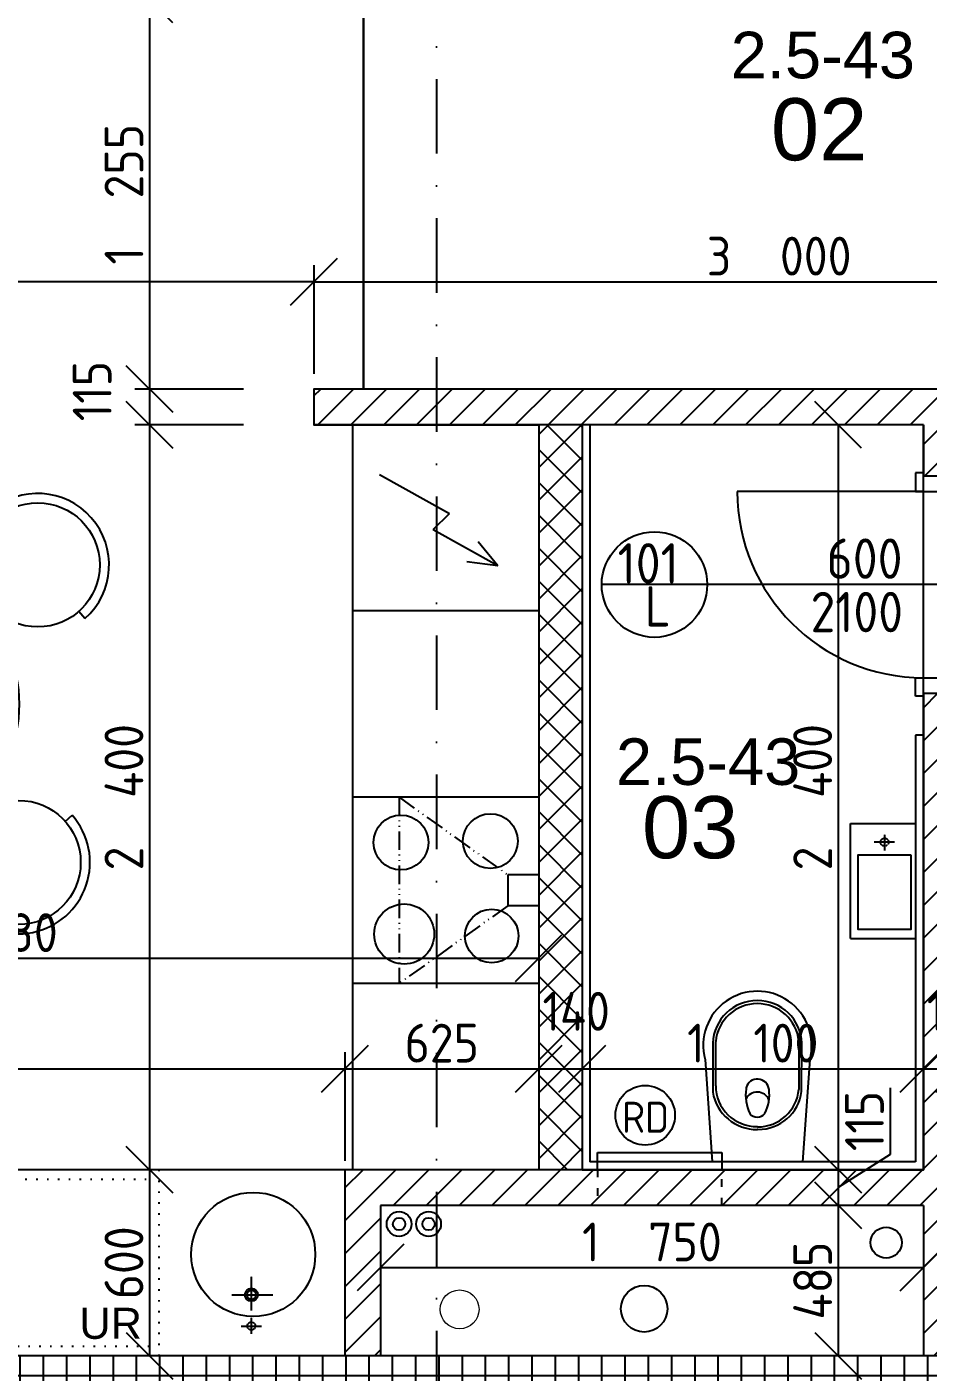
# Model space of a CAD drawing. Extents: x 4511820 to 5180432, y -1526536 to -944957.
# Drawn here: x 5146148 to 5149053, y -1219006 to -1214673 of the extents above; entities that cross this region are included whole.
import ezdxf

# ---------------------------------------------------------------- set-up
doc = ezdxf.new("R2010")
doc.units = 0
doc.header["$MEASUREMENT"] = 0
for name, pattern in [('ACAD_ISO03W100', [30, 12, -18]), ('ACAD_ISO07W100', [3.5, 0.5, -3]), ('ACAD_ISO12W100', [22, 12, -3, 0.5, -3, 0.5, -3]), ('BODKOCIARKOVANA_3', [5.6, 3, -1.3, 0, -1.3]), ('DASHED', [0.75, 0.5, -0.25])]:
    doc.linetypes.add(name, pattern=pattern)
doc.layers.get('0').update_dxf_attribs({"linetype": 'CONTINUOUS'})
doc.layers.get('Defpoints').update_dxf_attribs({"color": 61, "linetype": 'CONTINUOUS'})
for name, color, linetype in [('DVERE', 45, 'CONTINUOUS'), ('KÓTY', 4, 'CONTINUOUS'), ('MÚRY', 1, 'CONTINUOUS'), ('osi', 253, 'CONTINUOUS'), ('Plochy', 41, 'CONTINUOUS'), ('POPIS', 7, 'CONTINUOUS'), ('TENKÁ', 7, 'CONTINUOUS'), ('tzb', 153, 'CONTINUOUS'), ('Z-Kúrenie', 101, 'CONTINUOUS'), ('ZARIADENIE', 47, 'CONTINUOUS'), ('ZARIADENIE1', 145, 'CONTINUOUS'), ('ZARIADOVACIE', 144, 'CONTINUOUS'), ('zz-vetr', 52, 'CONTINUOUS'), ('ŠRAFY', 82, 'CONTINUOUS')]:
    doc.layers.add(name, color=color, linetype=linetype)
doc.layers.add('zz-kanal-splaskova', color=37, linetype='CONTINUOUS', lineweight=18)
doc.styles.add('ARIAL', font='arial.ttf')
doc.styles.add('STYLE1', font='isocp.shx')
doc.dimstyles.new('STANDARD-50', dxfattribs={"dimtxt": 125, "dimasz": 150, "dimexe": 10, "dimexo": 200, "dimgap": 20, "dimtad": 1, "dimdsep": 46, "dimlunit": 6, "dimtxsty": 'STYLE1', "dimblk1": 'OBLIQUE', "dimblk2": 'OBLIQUE', "dimsah": 1, "dimcen": 2.5, "dimse1": 1, "dimse2": 1, "dimadec": 0, "dimazin": 0, "dimtfac": 1, "dimtmove": 1, "dimatfit": 3, "dimldrblk": 'OBLIQUE', "dimfxl": 1, "dimtolj": 1, "dimtzin": 0, "dimarcsym": 0})
pattern_1 = [(45, (515270.5, 214751.965), (-53.0330086, 53.0330086), [])]

# ---------------------------------------------------------------- blocks, each defined once
blk = doc.blocks.new('stol kruh')
at = {"layer": 'ZARIADENIE', "ltscale": 0.25}
for p, q in [((4441014, -1342243.9), (4441036.5, -1342224.1)), ((4441690.1, -1342287.3), (4441670.3, -1342264.8)), ((4440690.9, -1342527.6), (4440713.4, -1342507.8)), ((4441974.3, -1342610), (4441954.5, -1342587.5)), ((4440650.1, -1343161.8), (4440670, -1343184.3)), ((4441910.8, -1343263.8), (4441933.3, -1343244)), ((4440934.3, -1343484.5), (4440954.1, -1343507)), ((4441588.1, -1343548), (4441610.6, -1343528.2))]:
    blk.add_line(p, q, dxfattribs=at)
for centre, radius in [((4440863.7, -1342375.8), 200), ((4441822.3, -1342437.4), 200), ((4441312.2, -1342885.9), 450), ((4440802.1, -1343334.4), 200), ((4441760.7, -1343396), 200)]:
    blk.add_circle(centre, radius, dxfattribs=at)
for centre, start, end in [((4440863.7, -1342375.8), 41.2828, 221.2828), ((4441822.3, -1342437.4), 311.3675, 131.3675), ((4440802.1, -1343334.4), 131.3675, 311.3675), ((4441760.7, -1343396), 221.3675, 41.3675)]:
    blk.add_arc(centre, 230, start, end, dxfattribs=at)
blk = doc.blocks.new('_OBLIQUE')
at = {"color": 0, "linetype": 'ByBlock'}
blk.add_line((-0.5, -0.5), (0.5, 0.5), dxfattribs=at)
blk = doc.blocks.new('*D28559')
at = {"layer": 'Defpoints', "color": 0}
for p in [(5147172.5, -1218029), (5147172.5, -1218354.2), (5144217.5, -1218954.2)]:
    blk.add_point(p, dxfattribs=at)
at = {"layer": 'KÓTY', "color": 0, "lineweight": -2}
blk.add_line((5144217.5, -1218029), (5147172.5, -1218029), dxfattribs=at)
at = {"layer": 'KÓTY', "color": 0, "linetype": 'ByBlock', "lineweight": -2, "xscale": 150, "yscale": 150, "zscale": 150, "rotation": 180}
blk.add_blockref('_OBLIQUE', (5144217.5, -1218029), dxfattribs=at)
at = {"layer": 'KÓTY', "color": 0, "linetype": 'ByBlock', "lineweight": -2, "xscale": 150, "yscale": 150, "zscale": 150}
blk.add_blockref('_OBLIQUE', (5147172.5, -1218029), dxfattribs=at)
at = {"layer": 'KÓTY', "color": 0, "insert": (5145695, -1217946.5), "char_height": 125, "attachment_point": 5, "style": 'STYLE1'}
blk.add_mtext('\\A1;2ﾠ955', dxfattribs=at)
blk = doc.blocks.new('*D28560')
at = {"layer": 'Defpoints', "color": 0}
for p in [(5147797.5, -1218029), (5147172.5, -1218354.2), (5147797.5, -1218354.2)]:
    blk.add_point(p, dxfattribs=at)
at = {"layer": 'KÓTY', "color": 0, "lineweight": -2}
blk.add_line((5147172.5, -1218029), (5147797.5, -1218029), dxfattribs=at)
at = {"layer": 'KÓTY', "color": 0, "linetype": 'ByBlock', "lineweight": -2, "xscale": 150, "yscale": 150, "zscale": 150, "rotation": 180}
blk.add_blockref('_OBLIQUE', (5147172.5, -1218029), dxfattribs=at)
at = {"layer": 'KÓTY', "color": 0, "linetype": 'ByBlock', "lineweight": -2, "xscale": 150, "yscale": 150, "zscale": 150}
blk.add_blockref('_OBLIQUE', (5147797.5, -1218029), dxfattribs=at)
at = {"layer": 'KÓTY', "color": 0, "insert": (5147485, -1217946.5), "char_height": 125, "attachment_point": 5, "style": 'STYLE1'}
blk.add_mtext('\\A1;625', dxfattribs=at)
blk = doc.blocks.new('*D28561')
at = {"layer": 'Defpoints', "color": 0}
for p in [(5147937.5, -1218029), (5147797.5, -1218354.2), (5147937.5, -1218354.2)]:
    blk.add_point(p, dxfattribs=at)
at = {"layer": 'KÓTY', "color": 0, "lineweight": -2}
blk.add_line((5147797.5, -1218029), (5147937.5, -1218029), dxfattribs=at)
at = {"layer": 'KÓTY', "color": 0, "linetype": 'ByBlock', "lineweight": -2, "xscale": 150, "yscale": 150, "zscale": 150, "rotation": 180}
blk.add_blockref('_OBLIQUE', (5147797.5, -1218029), dxfattribs=at)
at = {"layer": 'KÓTY', "color": 0, "linetype": 'ByBlock', "lineweight": -2, "xscale": 150, "yscale": 150, "zscale": 150}
blk.add_blockref('_OBLIQUE', (5147937.5, -1218029), dxfattribs=at)
at = {"layer": 'KÓTY', "color": 0, "insert": (5147918.3, -1217844), "char_height": 125, "attachment_point": 5, "style": 'STYLE1'}
blk.add_mtext('\\A1;140', dxfattribs=at)
blk = doc.blocks.new('*D28562')
at = {"layer": 'Defpoints', "color": 0}
for p in [(5149037.5, -1218029), (5147937.5, -1218354.2), (5149037.5, -1218354.2)]:
    blk.add_point(p, dxfattribs=at)
at = {"layer": 'KÓTY', "color": 0, "lineweight": -2}
blk.add_line((5147937.5, -1218029), (5149037.5, -1218029), dxfattribs=at)
at = {"layer": 'KÓTY', "color": 0, "linetype": 'ByBlock', "lineweight": -2, "xscale": 150, "yscale": 150, "zscale": 150, "rotation": 180}
blk.add_blockref('_OBLIQUE', (5147937.5, -1218029), dxfattribs=at)
at = {"layer": 'KÓTY', "color": 0, "linetype": 'ByBlock', "lineweight": -2, "xscale": 150, "yscale": 150, "zscale": 150}
blk.add_blockref('_OBLIQUE', (5149037.5, -1218029), dxfattribs=at)
at = {"layer": 'KÓTY', "color": 0, "insert": (5148487.5, -1217946.5), "char_height": 125, "attachment_point": 5, "style": 'STYLE1'}
blk.add_mtext('\\A1;1ﾠ100', dxfattribs=at)
blk = doc.blocks.new('*D28563')
at = {"layer": 'Defpoints', "color": 0}
for p in [(5149152.5, -1218029), (5149037.5, -1218354.2), (5149152.5, -1218354.2)]:
    blk.add_point(p, dxfattribs=at)
at = {"layer": 'KÓTY', "color": 0, "lineweight": -2}
blk.add_line((5149037.5, -1218029), (5149152.5, -1218029), dxfattribs=at)
at = {"layer": 'KÓTY', "color": 0, "linetype": 'ByBlock', "lineweight": -2, "xscale": 150, "yscale": 150, "zscale": 150, "rotation": 180}
blk.add_blockref('_OBLIQUE', (5149037.5, -1218029), dxfattribs=at)
at = {"layer": 'KÓTY', "color": 0, "linetype": 'ByBlock', "lineweight": -2, "xscale": 150, "yscale": 150, "zscale": 150}
blk.add_blockref('_OBLIQUE', (5149152.5, -1218029), dxfattribs=at)
at = {"layer": 'KÓTY', "color": 0, "insert": (5149145.8, -1217844), "char_height": 125, "attachment_point": 5, "style": 'STYLE1'}
blk.add_mtext('\\A1;115', dxfattribs=at)
blk = doc.blocks.new('*D28572')
at = {"layer": 'Defpoints', "color": 0}
for p in [(5150072.5, -1215493.5), (5147072.5, -1215839.2), (5150072.5, -1215839.2)]:
    blk.add_point(p, dxfattribs=at)
at = {"layer": 'KÓTY', "color": 0, "lineweight": -2}
blk.add_line((5147072.5, -1215493.5), (5150072.5, -1215493.5), dxfattribs=at)
at = {"layer": 'KÓTY', "color": 0, "linetype": 'ByBlock', "lineweight": -2, "xscale": 150, "yscale": 150, "zscale": 150, "rotation": 180}
blk.add_blockref('_OBLIQUE', (5147072.5, -1215493.5), dxfattribs=at)
at = {"layer": 'KÓTY', "color": 0, "linetype": 'ByBlock', "lineweight": -2, "xscale": 150, "yscale": 150, "zscale": 150}
blk.add_blockref('_OBLIQUE', (5150072.5, -1215493.5), dxfattribs=at)
at = {"layer": 'KÓTY', "color": 0, "insert": (5148572.5, -1215411), "char_height": 125, "attachment_point": 5, "style": 'STYLE1'}
blk.add_mtext('\\A1;3ﾠ000', dxfattribs=at)
blk = doc.blocks.new('*D28574')
at = {"layer": 'Defpoints', "color": 0}
for p in [(5144217.5, -1215493.5), (5144217.5, -1215839.2), (5147072.5, -1215839.2)]:
    blk.add_point(p, dxfattribs=at)
at = {"layer": 'KÓTY', "color": 0, "lineweight": -2}
blk.add_line((5147072.5, -1215493.5), (5144217.5, -1215493.5), dxfattribs=at)
at = {"layer": 'KÓTY', "color": 0, "linetype": 'ByBlock', "lineweight": -2, "xscale": 150, "yscale": 150, "zscale": 150, "rotation": 180}
blk.add_blockref('_OBLIQUE', (5144217.5, -1215493.5), dxfattribs=at)
at = {"layer": 'KÓTY', "color": 0, "linetype": 'ByBlock', "lineweight": -2, "xscale": 150, "yscale": 150, "zscale": 150}
blk.add_blockref('_OBLIQUE', (5147072.5, -1215493.5), dxfattribs=at)
at = {"layer": 'KÓTY', "color": 0, "insert": (5145645, -1215411), "char_height": 125, "attachment_point": 5, "style": 'STYLE1'}
blk.add_mtext('\\A1;2ﾠ855', dxfattribs=at)
blk = doc.blocks.new('*D28579')
at = {"layer": 'Defpoints', "color": 0}
for p in [(5147797.5, -1217673), (5147797.5, -1218354.2), (5144217.5, -1218394.2)]:
    blk.add_point(p, dxfattribs=at)
at = {"layer": 'KÓTY', "color": 0, "lineweight": -2}
blk.add_line((5144217.5, -1217673), (5147797.5, -1217673), dxfattribs=at)
at = {"layer": 'KÓTY', "color": 0, "linetype": 'ByBlock', "lineweight": -2, "xscale": 150, "yscale": 150, "zscale": 150, "rotation": 180}
blk.add_blockref('_OBLIQUE', (5144217.5, -1217673), dxfattribs=at)
at = {"layer": 'KÓTY', "color": 0, "linetype": 'ByBlock', "lineweight": -2, "xscale": 150, "yscale": 150, "zscale": 150}
blk.add_blockref('_OBLIQUE', (5147797.5, -1217673), dxfattribs=at)
at = {"layer": 'KÓTY', "color": 0, "insert": (5146007.5, -1217590.5), "char_height": 125, "attachment_point": 5, "style": 'STYLE1'}
blk.add_mtext('\\A1;3ﾠ580', dxfattribs=at)
blk = doc.blocks.new('*D28585')
at = {"layer": 'Defpoints', "color": 0}
for p in [(5147232.5, -1214584.2), (5146543, -1215839.2), (5147072.5, -1215839.2)]:
    blk.add_point(p, dxfattribs=at)
at = {"layer": 'KÓTY', "color": 0, "lineweight": -2}
blk.add_line((5146543, -1214584.2), (5146543, -1215839.2), dxfattribs=at)
at = {"layer": 'KÓTY', "color": 0, "linetype": 'ByBlock', "lineweight": -2, "xscale": 150, "yscale": 150, "zscale": 150}
for p, rotation in [((5146543, -1214584.2), 90), ((5146543, -1215839.2), 270)]:
    blk.add_blockref('_OBLIQUE', p, dxfattribs=dict(at, rotation=rotation))
at = {"layer": 'KÓTY', "color": 0, "insert": (5146460.5, -1215211.7), "char_height": 125, "attachment_point": 5, "rotation": 90, "style": 'STYLE1'}
blk.add_mtext('\\A1;1ﾠ255', dxfattribs=at)
blk = doc.blocks.new('*D28586')
at = {"layer": 'Defpoints', "color": 0}
for p in [(5147072.5, -1215839.2), (5146543, -1215954.2), (5147072.5, -1215954.2)]:
    blk.add_point(p, dxfattribs=at)
at = {"layer": 'KÓTY', "color": 0, "lineweight": -2}
blk.add_line((5146543, -1215839.2), (5146543, -1215954.2), dxfattribs=at)
at = {"layer": 'KÓTY', "color": 0, "linetype": 'ByBlock', "lineweight": -2, "xscale": 150, "yscale": 150, "zscale": 150}
for p, rotation in [((5146543, -1215839.2), 90), ((5146543, -1215954.2), 270)]:
    blk.add_blockref('_OBLIQUE', p, dxfattribs=dict(at, rotation=rotation))
at = {"layer": 'KÓTY', "color": 0, "insert": (5146358, -1215846), "char_height": 125, "attachment_point": 5, "rotation": 90, "style": 'STYLE1'}
blk.add_mtext('\\A1;115', dxfattribs=at)
blk = doc.blocks.new('*D28587')
at = {"layer": 'Defpoints', "color": 0}
for p in [(5147072.5, -1215954.2), (5146543, -1218354.2), (5147172.5, -1218354.2)]:
    blk.add_point(p, dxfattribs=at)
at = {"layer": 'KÓTY', "color": 0, "lineweight": -2}
blk.add_line((5146543, -1215954.2), (5146543, -1218354.2), dxfattribs=at)
at = {"layer": 'KÓTY', "color": 0, "linetype": 'ByBlock', "lineweight": -2, "xscale": 150, "yscale": 150, "zscale": 150}
for p, rotation in [((5146543, -1215954.2), 90), ((5146543, -1218354.2), 270)]:
    blk.add_blockref('_OBLIQUE', p, dxfattribs=dict(at, rotation=rotation))
at = {"layer": 'KÓTY', "color": 0, "insert": (5146460.5, -1217154.2), "char_height": 125, "attachment_point": 5, "rotation": 90, "style": 'STYLE1'}
blk.add_mtext('\\A1;2ﾠ400', dxfattribs=at)
blk = doc.blocks.new('*D28588')
at = {"layer": 'Defpoints', "color": 0}
for p in [(5147172.5, -1218354.2), (5146543, -1218954.2), (5147172.5, -1218954.2)]:
    blk.add_point(p, dxfattribs=at)
at = {"layer": 'KÓTY', "color": 0, "lineweight": -2}
blk.add_line((5146543, -1218354.2), (5146543, -1218954.2), dxfattribs=at)
at = {"layer": 'KÓTY', "color": 0, "linetype": 'ByBlock', "lineweight": -2, "xscale": 150, "yscale": 150, "zscale": 150}
for p, rotation in [((5146543, -1218354.2), 90), ((5146543, -1218954.2), 270)]:
    blk.add_blockref('_OBLIQUE', p, dxfattribs=dict(at, rotation=rotation))
at = {"layer": 'KÓTY', "color": 0, "insert": (5146460.5, -1218654.2), "char_height": 125, "attachment_point": 5, "rotation": 90, "style": 'STYLE1'}
blk.add_mtext('\\A1;600', dxfattribs=at)
blk = doc.blocks.new('*D28589')
at = {"layer": 'Defpoints', "color": 0}
for p in [(5147962.5, -1215954.2), (5147962.5, -1218354.2), (5148763, -1218354.2)]:
    blk.add_point(p, dxfattribs=at)
at = {"layer": 'KÓTY', "color": 0, "lineweight": -2}
blk.add_line((5148763, -1215954.2), (5148763, -1218354.2), dxfattribs=at)
at = {"layer": 'KÓTY', "color": 0, "linetype": 'ByBlock', "lineweight": -2, "xscale": 150, "yscale": 150, "zscale": 150}
for p, rotation in [((5148763, -1215954.2), 90), ((5148763, -1218354.2), 270)]:
    blk.add_blockref('_OBLIQUE', p, dxfattribs=dict(at, rotation=rotation))
at = {"layer": 'KÓTY', "color": 0, "insert": (5148680.5, -1217154.2), "char_height": 125, "attachment_point": 5, "rotation": 90, "style": 'STYLE1'}
blk.add_mtext('\\A1;2ﾠ400', dxfattribs=at)
blk = doc.blocks.new('*D28590')
at = {"layer": 'Defpoints', "color": 0}
for p in [(5149037.5, -1218354.2), (5148763, -1218469.2), (5149037.5, -1218469.2)]:
    blk.add_point(p, dxfattribs=at)
at = {"layer": 'KÓTY', "color": 0, "lineweight": -2}
for p, q in [((5148930, -1218090), (5148930, -1218305)), ((5148930, -1218305), (5148763, -1218411.7)), ((5148763, -1218354.2), (5148763, -1218469.2))]:
    blk.add_line(p, q, dxfattribs=at)
at = {"layer": 'KÓTY', "color": 0, "linetype": 'ByBlock', "lineweight": -2, "xscale": 150, "yscale": 150, "zscale": 150}
for p, rotation in [((5148763, -1218354.2), 90), ((5148763, -1218469.2), 270)]:
    blk.add_blockref('_OBLIQUE', p, dxfattribs=dict(at, rotation=rotation))
at = {"layer": 'KÓTY', "color": 0, "insert": (5148847.5, -1218197.5), "char_height": 125, "attachment_point": 5, "rotation": 90, "style": 'STYLE1'}
blk.add_mtext('\\A1;115', dxfattribs=at)
blk = doc.blocks.new('*D28591')
at = {"layer": 'Defpoints', "color": 0}
for p in [(5149037.5, -1218469.2), (5148763, -1218954.2), (5149037.5, -1218954.2)]:
    blk.add_point(p, dxfattribs=at)
at = {"layer": 'KÓTY', "color": 0, "lineweight": -2}
blk.add_line((5148763, -1218469.2), (5148763, -1218954.2), dxfattribs=at)
at = {"layer": 'KÓTY', "color": 0, "linetype": 'ByBlock', "lineweight": -2, "xscale": 150, "yscale": 150, "zscale": 150}
for p, rotation in [((5148763, -1218469.2), 90), ((5148763, -1218954.2), 270)]:
    blk.add_blockref('_OBLIQUE', p, dxfattribs=dict(at, rotation=rotation))
at = {"layer": 'KÓTY', "color": 0, "insert": (5148680.5, -1218711.7), "char_height": 125, "attachment_point": 5, "rotation": 90, "style": 'STYLE1'}
blk.add_mtext('\\A1;485', dxfattribs=at)
blk = doc.blocks.new('*D28592')
at = {"layer": 'Defpoints', "color": 0}
for p in [(5147287.5, -1218469.2), (5149037.5, -1218469.2), (5149037.5, -1218669.5)]:
    blk.add_point(p, dxfattribs=at)
at = {"layer": 'KÓTY', "color": 0, "lineweight": -2}
blk.add_line((5147287.5, -1218669.5), (5149037.5, -1218669.5), dxfattribs=at)
at = {"layer": 'KÓTY', "color": 0, "linetype": 'ByBlock', "lineweight": -2, "xscale": 150, "yscale": 150, "zscale": 150, "rotation": 180}
blk.add_blockref('_OBLIQUE', (5147287.5, -1218669.5), dxfattribs=at)
at = {"layer": 'KÓTY', "color": 0, "linetype": 'ByBlock', "lineweight": -2, "xscale": 150, "yscale": 150, "zscale": 150}
blk.add_blockref('_OBLIQUE', (5149037.5, -1218669.5), dxfattribs=at)
at = {"layer": 'KÓTY', "color": 0, "insert": (5148162.5, -1218587), "char_height": 125, "attachment_point": 5, "style": 'STYLE1'}
blk.add_mtext('\\A1;1ﾠ750', dxfattribs=at)

msp = doc.modelspace()

# ---------------------------------------------------------------- hatches: boundary and pattern name
at = {"layer": 'ŠRAFY', "ltscale": 0.25}
h = msp.add_hatch(dxfattribs=at)
h.set_pattern_fill('ANSI31', color=256, scale=600, style=0)
h.set_pattern_definition(pattern_1)
h.paths.add_polyline_path([(5147797.5, -1215954.226), (5147937.5, -1215954.226), (5149037.5, -1215954.226), (5149037.5, -1216119.226), (5149152.5, -1216119.226), (5149152.5, -1215954.226), (5150072.5, -1215954.226), (5150072.5, -1215839.226), (5147072.5, -1215839.226), (5147072.5, -1215954.226)])
h = msp.add_hatch(dxfattribs=at)
h.set_pattern_fill('ANSI37', color=256, scale=600, style=0)
h.set_pattern_definition([(45, (-2973754.684, 438142.75), (-53.0330086, 53.0330086), []), (135, (-2973754.684, 438142.75), (-53.0330086, -53.0330086), [])])
h.paths.add_polyline_path([(5147797.5, -1218354.226), (5147937.5, -1218354.226), (5147937.5, -1215954.226), (5147797.5, -1215954.226), (5147797.5, -1216554.226), (5147797.5, -1217154.226), (5147797.5, -1217404.226), (5147797.5, -1217504.226), (5147797.5, -1217754.226)])
h = msp.add_hatch(dxfattribs=at)
h.set_pattern_fill('ANSI31', color=256, scale=600, style=0)
h.set_pattern_definition(pattern_1)
h.paths.add_polyline_path([(5147172.5, -1218354.226), (5147172.5, -1218954.226), (5147287.5, -1218954.226), (5147287.5, -1218469.226), (5149037.5, -1218469.226), (5149037.5, -1218954.226), (5149152.5, -1218954.226), (5149152.5, -1217069.226), (5149952.5, -1217069.226), (5150057.5, -1217069.226), (5150067.5, -1217069.226), (5150067.5, -1216954.226), (5150057.5, -1216954.226), (5149152.5, -1216954.226), (5149152.5, -1216829.226), (5149152.5, -1216819.226), (5149037.5, -1216819.226), (5149037.5, -1216829.226), (5149037.5, -1216954.226), (5149037.5, -1217059.226), (5149037.5, -1218354.226), (5147937.5, -1218354.226), (5147797.5, -1218354.226), (5147197.5, -1218354.226)])
h = msp.add_hatch(dxfattribs=at)
h.set_pattern_fill('ANSI37', color=256, scale=600, angle=45)
h.set_pattern_definition([(90, (-3307273.674, 579782.7), (-75, 1e-14), []), (180, (-3307273.674, 579782.7), (-1e-14, -75), [])])
h.paths.add_polyline_path([(5142982.5, -1219254.226), (5148272.5, -1219254.226), (5148387.5, -1219254.226), (5150612.5, -1219254.226), (5150637.5, -1219254.226), (5150752.5, -1219254.226), (5151752.5, -1219254.226), (5151867.5, -1219254.226), (5152437.5, -1219254.226), (5152467.5, -1219254.226), (5155902.5, -1219254.226), (5155902.5, -1218954.226), (5152117.5, -1218954.226), (5152087.5, -1218954.226), (5151517.5, -1218954.226), (5151402.5, -1218954.226), (5149177.5, -1218954.226), (5149152.5, -1218954.226), (5149037.5, -1218954.226), (5147287.5, -1218954.226), (5147172.5, -1218954.226), (5146572.5, -1218954.226), (5145972.5, -1218954.226), (5145372.5, -1218954.226), (5144217.5, -1218954.226), (5144042.5, -1218954.226), (5142982.5, -1218954.226)])

# ---------------------------------------------------------------- linework, layer by layer
at = {"layer": 'DVERE', "ltscale": 0.25}
for p, q in [((5149012.5, -1216109.226), (5149012.5, -1216169.226)), ((5149037.5, -1216109.226), (5149012.5, -1216109.226)), ((5149037.5, -1216169.226), (5148437.5, -1216169.226)), ((5149012.5, -1216169.226), (5149177.5, -1216169.226)), ((5149037.5, -1216769.226), (5149037.5, -1216169.226)), ((5148340.5, -1216469.226), (5148000.5, -1216469.226)), ((5149445.156, -1216469.226), (5148340.5, -1216469.226)), ((5149012.5, -1216829.226), (5149012.5, -1216769.226)), ((5149012.5, -1216769.226), (5149177.5, -1216769.226)), ((5149037.5, -1216829.226), (5149012.5, -1216829.226))]:
    msp.add_line(p, q, dxfattribs=at)
msp.add_circle((5148170.5, -1216469.226), 170, dxfattribs=at)
msp.add_arc((5149037.5, -1216169.226), 600, 180, 270, dxfattribs=at)
at = {"layer": 'KÓTY', "ltscale": 0.25}
for p, q in [((5147072.5, -1215440.132), (5147072.5, -1215790.132)), ((5146845.903, -1215839.226), (5146495.903, -1215839.226)), ((5146845.903, -1215954.226), (5146495.903, -1215954.226)), ((5147172.5, -1217975.632), (5147172.5, -1218325.632))]:
    msp.add_line(p, q, dxfattribs=at)
at = {"layer": 'MÚRY', "ltscale": 0.25}
for p, q in [((5150072.5, -1215839.226), (5147072.5, -1215839.226)), ((5147797.5, -1215954.226), (5147072.5, -1215954.226)), ((5147937.5, -1215954.226), (5147937.5, -1218354.226)), ((5149037.5, -1215954.226), (5147937.5, -1215954.226)), ((5149037.5, -1215954.226), (5149037.5, -1216119.226)), ((5149037.5, -1216119.226), (5149152.5, -1216119.226)), ((5149037.5, -1216819.226), (5149037.5, -1218354.226)), ((5149037.5, -1216819.226), (5149152.5, -1216819.226)), ((5149037.5, -1217059.226), (5149037.5, -1218354.226)), ((5147797.5, -1218354.226), (5147172.5, -1218354.226)), ((5147172.5, -1218354.226), (5147172.5, -1218954.226)), ((5149037.5, -1218354.226), (5147937.5, -1218354.226)), ((5147287.5, -1218469.226), (5147287.5, -1218954.226)), ((5149037.5, -1218469.226), (5147287.5, -1218469.226)), ((5149037.5, -1218469.226), (5149037.5, -1218954.226)), ((5147172.5, -1218954.226), (5144217.5, -1218954.226)), ((5149037.5, -1218954.226), (5147287.5, -1218954.226))]:
    msp.add_line(p, q, dxfattribs=at)
at = {"layer": 'MÚRY'}
for p, q in [((5147072.5, -1215839.226), (5147072.5, -1215954.226)), ((5147797.5, -1215954.226), (5147797.5, -1218354.226))]:
    msp.add_line(p, q, dxfattribs=at)
at = {"layer": 'osi', "linetype": 'BODKOCIARKOVANA_3', "ltscale": 80}
msp.add_line((5147467.5, -1198261.132), (5147467.5, -1230189.035), dxfattribs=at)
at = {"layer": 'Plochy'}
for points in [[(5142982.5, -1210534.226), (5147232.5, -1210534.226), (5147232.5, -1215839.226), (5147072.5, -1215839.226), (5147072.5, -1215954.226), (5147797.5, -1215954.226), (5147797.5, -1218354.226), (5147172.5, -1218354.226), (5147172.5, -1218954.226), (5144217.5, -1218954.226), (5144217.5, -1215864.226), (5142982.5, -1215864.226)], [(5147232.5, -1215839.226), (5147232.5, -1214584.226), (5148232.5, -1214584.226), (5148232.5, -1214504.226), (5147372.5, -1214504.226), (5147372.5, -1212834.226), (5149277.5, -1212834.226), (5149277.5, -1214584.226), (5150027.5, -1214584.226), (5150027.5, -1214504.226), (5149392.5, -1214504.226), (5149392.5, -1212834.226), (5151402.5, -1212834.226), (5151402.5, -1216954.226), (5149152.5, -1216954.226), (5149152.5, -1215954.226), (5150072.5, -1215954.226), (5150072.5, -1215839.226)], [(5149037.5, -1215954.226), (5147937.5, -1215954.226), (5147937.5, -1218354.226), (5149037.5, -1218354.226)]]:
    msp.add_lwpolyline(points, close=True, dxfattribs=at)
at = {"layer": 'TENKÁ', "linetype": 'ACAD_ISO07W100', "ltscale": 10}
msp.add_line((5147232.5, -1214584.226), (5147232.5, -1215839.226), dxfattribs=at)
at = {"layer": 'TENKÁ'}
for p, q in [((5147937.5, -1215954.226), (5147797.5, -1215954.226)), ((5147937.5, -1218354.226), (5147797.5, -1218354.226)), ((5147287.5, -1218954.226), (5147172.5, -1218954.226)), ((5149152.5, -1218954.226), (5149037.5, -1218954.226))]:
    msp.add_line(p, q, dxfattribs=at)
at = {"layer": 'TENKÁ', "ltscale": 0.25}
for p, q in [((5147962.5, -1215954.226), (5147962.5, -1218329.226)), ((5149012.5, -1216954.226), (5149012.5, -1218329.226)), ((5149037.5, -1216954.226), (5149012.5, -1216954.226)), ((5149012.5, -1217084.226), (5149012.5, -1218329.226)), ((5149012.5, -1218329.226), (5147962.5, -1218329.226))]:
    msp.add_line(p, q, dxfattribs=at)
at = {"layer": 'tzb'}
for p, q in [((5147987.5, -1218354.226), (5147987.5, -1218299.226)), ((5147987.5, -1218299.226), (5148387.5, -1218299.226)), ((5148387.5, -1218299.226), (5148387.5, -1218354.226))]:
    msp.add_line(p, q, dxfattribs=at)
at = {"layer": 'tzb', "linetype": 'ACAD_ISO03W100', "ltscale": 2}
for p, q in [((5147987.5, -1218354.226), (5147987.5, -1218469.226)), ((5148387.5, -1218469.226), (5148387.5, -1218354.226))]:
    msp.add_line(p, q, dxfattribs=at)
at = {"layer": 'tzb'}
msp.add_circle((5148140.751, -1218178.996), 96, dxfattribs=at)
at = {"layer": 'Z-Kúrenie'}
for centre, radius in [((5147347.5, -1218529.226), 40), ((5147347.5, -1218529.226), 20), ((5147442.5, -1218529.226), 40), ((5147442.5, -1218529.226), 20)]:
    msp.add_circle(centre, radius, dxfattribs=at)
at = {"layer": 'ZARIADENIE1', "color": 8, "ltscale": 0.25}
for p, q in [((5147197.5, -1215954.226), (5147197.5, -1218354.226)), ((5147797.5, -1216554.226), (5147197.5, -1216554.226)), ((5147797.5, -1217154.226), (5147197.5, -1217154.226)), ((5147797.5, -1217154.226), (5147222.5, -1217154.226)), ((5147697.5, -1217404.226), (5147697.5, -1217504.226)), ((5147797.5, -1217404.226), (5147697.5, -1217404.226)), ((5147797.5, -1217504.226), (5147697.5, -1217504.226)), ((5147797.5, -1217754.226), (5147197.5, -1217754.226)), ((5147797.5, -1217754.226), (5147222.5, -1217754.226)), ((5147172.5, -1218354.226), (5145372.5, -1218354.226))]:
    msp.add_line(p, q, dxfattribs=at)
at = {"layer": 'ZARIADENIE1', "color": 8}
for p, q in [((5147283.988, -1216114.374), (5147510.314, -1216240.301)), ((5147457.443, -1216292.134), (5147510.314, -1216240.301)), ((5147457.443, -1216292.134), (5147665.418, -1216407.85)), ((5147602.14, -1216330.301), (5147665.418, -1216407.85)), ((5147566.161, -1216394.966), (5147665.418, -1216407.85))]:
    msp.add_line(p, q, dxfattribs=at)
at = {"layer": 'ZARIADENIE1', "color": 8, "linetype": 'ACAD_ISO12W100', "ltscale": 5}
for p, q in [((5147347.5, -1217154.226), (5147697.5, -1217404.226)), ((5147347.5, -1217154.226), (5147347.5, -1217754.226)), ((5147697.5, -1217504.226), (5147347.5, -1217754.226))]:
    msp.add_line(p, q, dxfattribs=at)
at = {"layer": 'ZARIADENIE1', "color": 8, "linetype": 'ACAD_ISO07W100', "ltscale": 10}
msp.add_line((5146572.5, -1218354.226), (5146572.5, -1218954.226), dxfattribs=at)
at = {"layer": 'ZARIADENIE1', "color": 8, "linetype": 'DASHED'}
for p, q in [((5146871.527, -1218808.122), (5146871.527, -1218698.577)), ((5146808.539, -1218757.457), (5146939.993, -1218757.457)), ((5146838.664, -1218857.88), (5146904.391, -1218857.88)), ((5146871.527, -1218882.527), (5146871.527, -1218830.494))]:
    msp.add_line(p, q, dxfattribs=at)
at = {"layer": 'ZARIADENIE1', "color": 8, "linetype": 'ACAD_ISO07W100', "ltscale": 10}
msp.add_lwpolyline([(5146002.5, -1218384.226), (5146542.5, -1218384.226), (5146542.5, -1218924.226), (5146002.5, -1218924.226)], close=True, dxfattribs=at)
at = {"layer": 'ZARIADENIE1', "color": 8, "ltscale": 0.25}
for centre, radius in [((5147353.424, -1217300.07), 88.387), ((5147641.735, -1217295.675), 88.387), ((5147363.946, -1217595.029), 96.805), ((5147645.943, -1217601.35), 86.283), ((5146877.376, -1218627.314), 200)]:
    msp.add_circle(centre, radius, dxfattribs=at)
at = {"layer": 'ZARIADENIE1', "color": 8, "linetype": 'Continuous'}
for centre, radius in [((5146871.254, -1218757.19), 20.877), ((5146871.527, -1218757.457), 14.781)]:
    msp.add_circle(centre, radius, dxfattribs=at)
at = {"layer": 'ZARIADENIE1', "color": 8, "linetype": 'DASHED'}
msp.add_circle((5146871.214, -1218857.88), 12.931, dxfattribs=at)
at = {"layer": 'ZARIADOVACIE', "linetype": 'Continuous'}
for p, q in [((5148802.5, -1217609.226), (5148802.5, -1217239.226)), ((5148802.5, -1217239.226), (5149012.5, -1217239.226)), ((5148802.5, -1217609.226), (5149012.5, -1217609.226)), ((5148465.936, -1218090.228), (5148465.774, -1218093.938)), ((5148502.5, -1218216.258), (5148501.604, -1218215.436)), ((5148504.199, -1218224.346), (5148501.382, -1218224.91))]:
    msp.add_line(p, q, dxfattribs=at)
at = {"layer": 'ZARIADOVACIE', "linetype": 'DASHED'}
for p, q in [((5148944.802, -1217298.975), (5148879.075, -1217298.975)), ((5148911.938, -1217274.327), (5148911.938, -1217326.361))]:
    msp.add_line(p, q, dxfattribs=at)
at = {"layer": 'ZARIADOVACIE'}
for p, q in [((5148358.282, -1217946.937), (5148358.282, -1218104.345)), ((5148368.137, -1218083.584), (5148368.137, -1217940.763)), ((5148636.147, -1217940.763), (5148636.147, -1218095.423)), ((5148645.045, -1218102.092), (5148646.171, -1217946.937)), ((5148333.687, -1217999.227), (5148356.763, -1218329.226)), ((5148671.313, -1217999.228), (5148648.237, -1218329.226))]:
    msp.add_line(p, q, dxfattribs=at)
at = {"layer": 'ZARIADOVACIE', "linetype": 'Continuous'}
msp.add_lwpolyline([(5148996.774, -1217339.795), (5148996.774, -1217580.122), (5148827.102, -1217580.122), (5148827.102, -1217339.795)], close=True, dxfattribs=at)
at = {"layer": 'ZARIADOVACIE', "linetype": 'DASHED'}
msp.add_circle((5148912.252, -1217298.974), 12.931, dxfattribs=at)
at = {"layer": 'ZARIADOVACIE', "linetype": 'Continuous'}
for centre, radius, start, end in [((5148502.5, -1217953.994), 174.768, 344.999903, 194.999834), ((5148502.227, -1217953.311), 144.085, 2.535471, 177.464529), ((5148502.142, -1217953.87), 134.645, 5.586614, 174.413386), ((5148500.02, -1218083.563), 131.883, 180.009129, 270.688221), ((5148502.5, -1218099.914), 37.825, 6.725682, 165.163801), ((5148501.063, -1218080.082), 144.828, 189.644186, 270.125906), ((5148602.613, -1218113.318), 138.205, 171.939221, 205.522023), ((5148501.932, -1218145.629), 41.261, 23.590956, 153.232972), ((5148503.431, -1218082.961), 133.3, 269.600093, 354.635422), ((5148505.552, -1218083.646), 140.707, 269.449007, 352.467037), ((5148406.726, -1218111.309), 134.275, 332.591351, 6.76835), ((5148502.004, -1218155.518), 29.701, 215.733795, 323.655963)]:
    msp.add_arc(centre, radius, start, end, dxfattribs=at)
at = {"layer": 'zz-kanal-splaskova'}
msp.add_circle((5147542.5, -1218804.226), 62.5, dxfattribs=at)
at = {"layer": 'zz-vetr'}
for centre, radius in [((5148917.5, -1218589.226), 50), ((5148137.5, -1218802.226), 75)]:
    msp.add_circle(centre, radius, dxfattribs=at)

# ---------------------------------------------------------------- block references
at = {"layer": 'ZARIADENIE'}
msp.add_blockref('stol kruh', (704360.28, 126031.671), dxfattribs=at)

# ---------------------------------------------------------------- texts
at = {"layer": 'DVERE', "style": 'STYLE1'}
for s, p in [('101', (5148051.97, -1216465.726)), ('L', (5148138.97, -1216604.363))]:
    msp.add_text(s, height=130, dxfattribs=at).set_placement(p)
at = {"layer": 'POPIS', "lineweight": 40, "ltscale": 0.25, "style": 'ARIAL'}
for s, height, p in [('2.5-43', 150, (5148416.411, -1214838.114)), ('02', 200, (5148546.088, -1215102.415)), ('2.5-43', 150, (5148046.411, -1217114.614)), ('03', 200, (5148130.339, -1217350.915))]:
    msp.add_text(s, height=height, dxfattribs=at).set_placement(p)
at = {"layer": 'TENKÁ', "linetype": 'Continuous', "style": 'STYLE1'}
for s, p in [('600', (5148725.429, -1216450.643)), ('2100', (5148673.655, -1216622.75))]:
    msp.add_text(s, height=130, dxfattribs=at).set_placement(p)
at = {"layer": 'tzb', "style": 'STYLE1'}
msp.add_text('RD', height=100, dxfattribs=at).set_placement((5148066.123, -1218235.195))
at = {"layer": 'ZARIADENIE1', "color": 8, "ltscale": 0.25, "style": 'ARIAL'}
msp.add_text('UR', height=100, dxfattribs=at).set_placement((5146316.81, -1218899.143))

# ---------------------------------------------------------------- dimensions: what is measured, and where the dimension line sits
at = {"layer": 'KÓTY'}
for base, p1, p2, picture, middle in [((5146543, -1215839.226), (5147232.5, -1214584.226), (5147072.5, -1215839.226), '*D28585', (5146460.457, -1215211.726)), ((5146543, -1215954.226), (5147072.5, -1215839.226), (5147072.5, -1215954.226), '*D28586', (5146358, -1215845.976)), ((5146543, -1218354.226), (5147072.5, -1215954.226), (5147172.5, -1218354.226), '*D28587', (5146460.457, -1217154.226)), ((5148763, -1218354.226), (5147962.5, -1215954.226), (5147962.5, -1218354.226), '*D28589', (5148680.457, -1217154.226)), ((5146543, -1218954.226), (5147172.5, -1218354.226), (5147172.5, -1218954.226), '*D28588', (5146460.5, -1218654.226)), ((5148763, -1218954.226), (5149037.5, -1218469.226), (5149037.5, -1218954.226), '*D28591', (5148680.5, -1218711.726))]:
    dim = msp.add_linear_dim(base=base, p1=p1, p2=p2, angle=90, dimstyle='STANDARD-50', dxfattribs=at)
    dim.commit()
    dim.dimension.update_dxf_attribs({"geometry": picture, "text_midpoint": middle})
for base, p1, p2, picture, middle in [((5144217.5, -1215493.535), (5147072.5, -1215839.226), (5144217.5, -1215839.226), '*D28574', (5145645, -1215410.992)), ((5150072.5, -1215493.535), (5147072.5, -1215839.226), (5150072.5, -1215839.226), '*D28572', (5148572.5, -1215410.992)), ((5147797.5, -1217673.035), (5144217.5, -1218394.226), (5147797.5, -1218354.226), '*D28579', (5146007.5, -1217590.492)), ((5147937.5, -1218029.035), (5147797.5, -1218354.226), (5147937.5, -1218354.226), '*D28561', (5147918.25, -1217844.035)), ((5149152.5, -1218029.035), (5149037.5, -1218354.226), (5149152.5, -1218354.226), '*D28563', (5149145.75, -1217844.035)), ((5147172.5, -1218029.035), (5144217.5, -1218954.226), (5147172.5, -1218354.226), '*D28559', (5145695, -1217946.492)), ((5147797.5, -1218029.035), (5147172.5, -1218354.226), (5147797.5, -1218354.226), '*D28560', (5147485, -1217946.535)), ((5149037.5, -1218029.035), (5147937.5, -1218354.226), (5149037.5, -1218354.226), '*D28562', (5148487.5, -1217946.492)), ((5149037.5, -1218669.535), (5147287.5, -1218469.226), (5149037.5, -1218469.226), '*D28592', (5148162.5, -1218586.992))]:
    dim = msp.add_linear_dim(base=base, p1=p1, p2=p2, dimstyle='STANDARD-50', dxfattribs=at)
    dim.commit()
    dim.dimension.update_dxf_attribs({"geometry": picture, "text_midpoint": middle})
dim = msp.add_linear_dim(base=(5148763, -1218469.226), p1=(5149037.5, -1218354.226), p2=(5149037.5, -1218469.226), angle=90, dimstyle='STANDARD-50', dxfattribs=at)
dim.commit()
dim.dimension.update_dxf_attribs({"geometry": '*D28590', "text_midpoint": (5148930, -1218285.035), "dimtype": 160})

doc.saveas('drawing.dxf')
